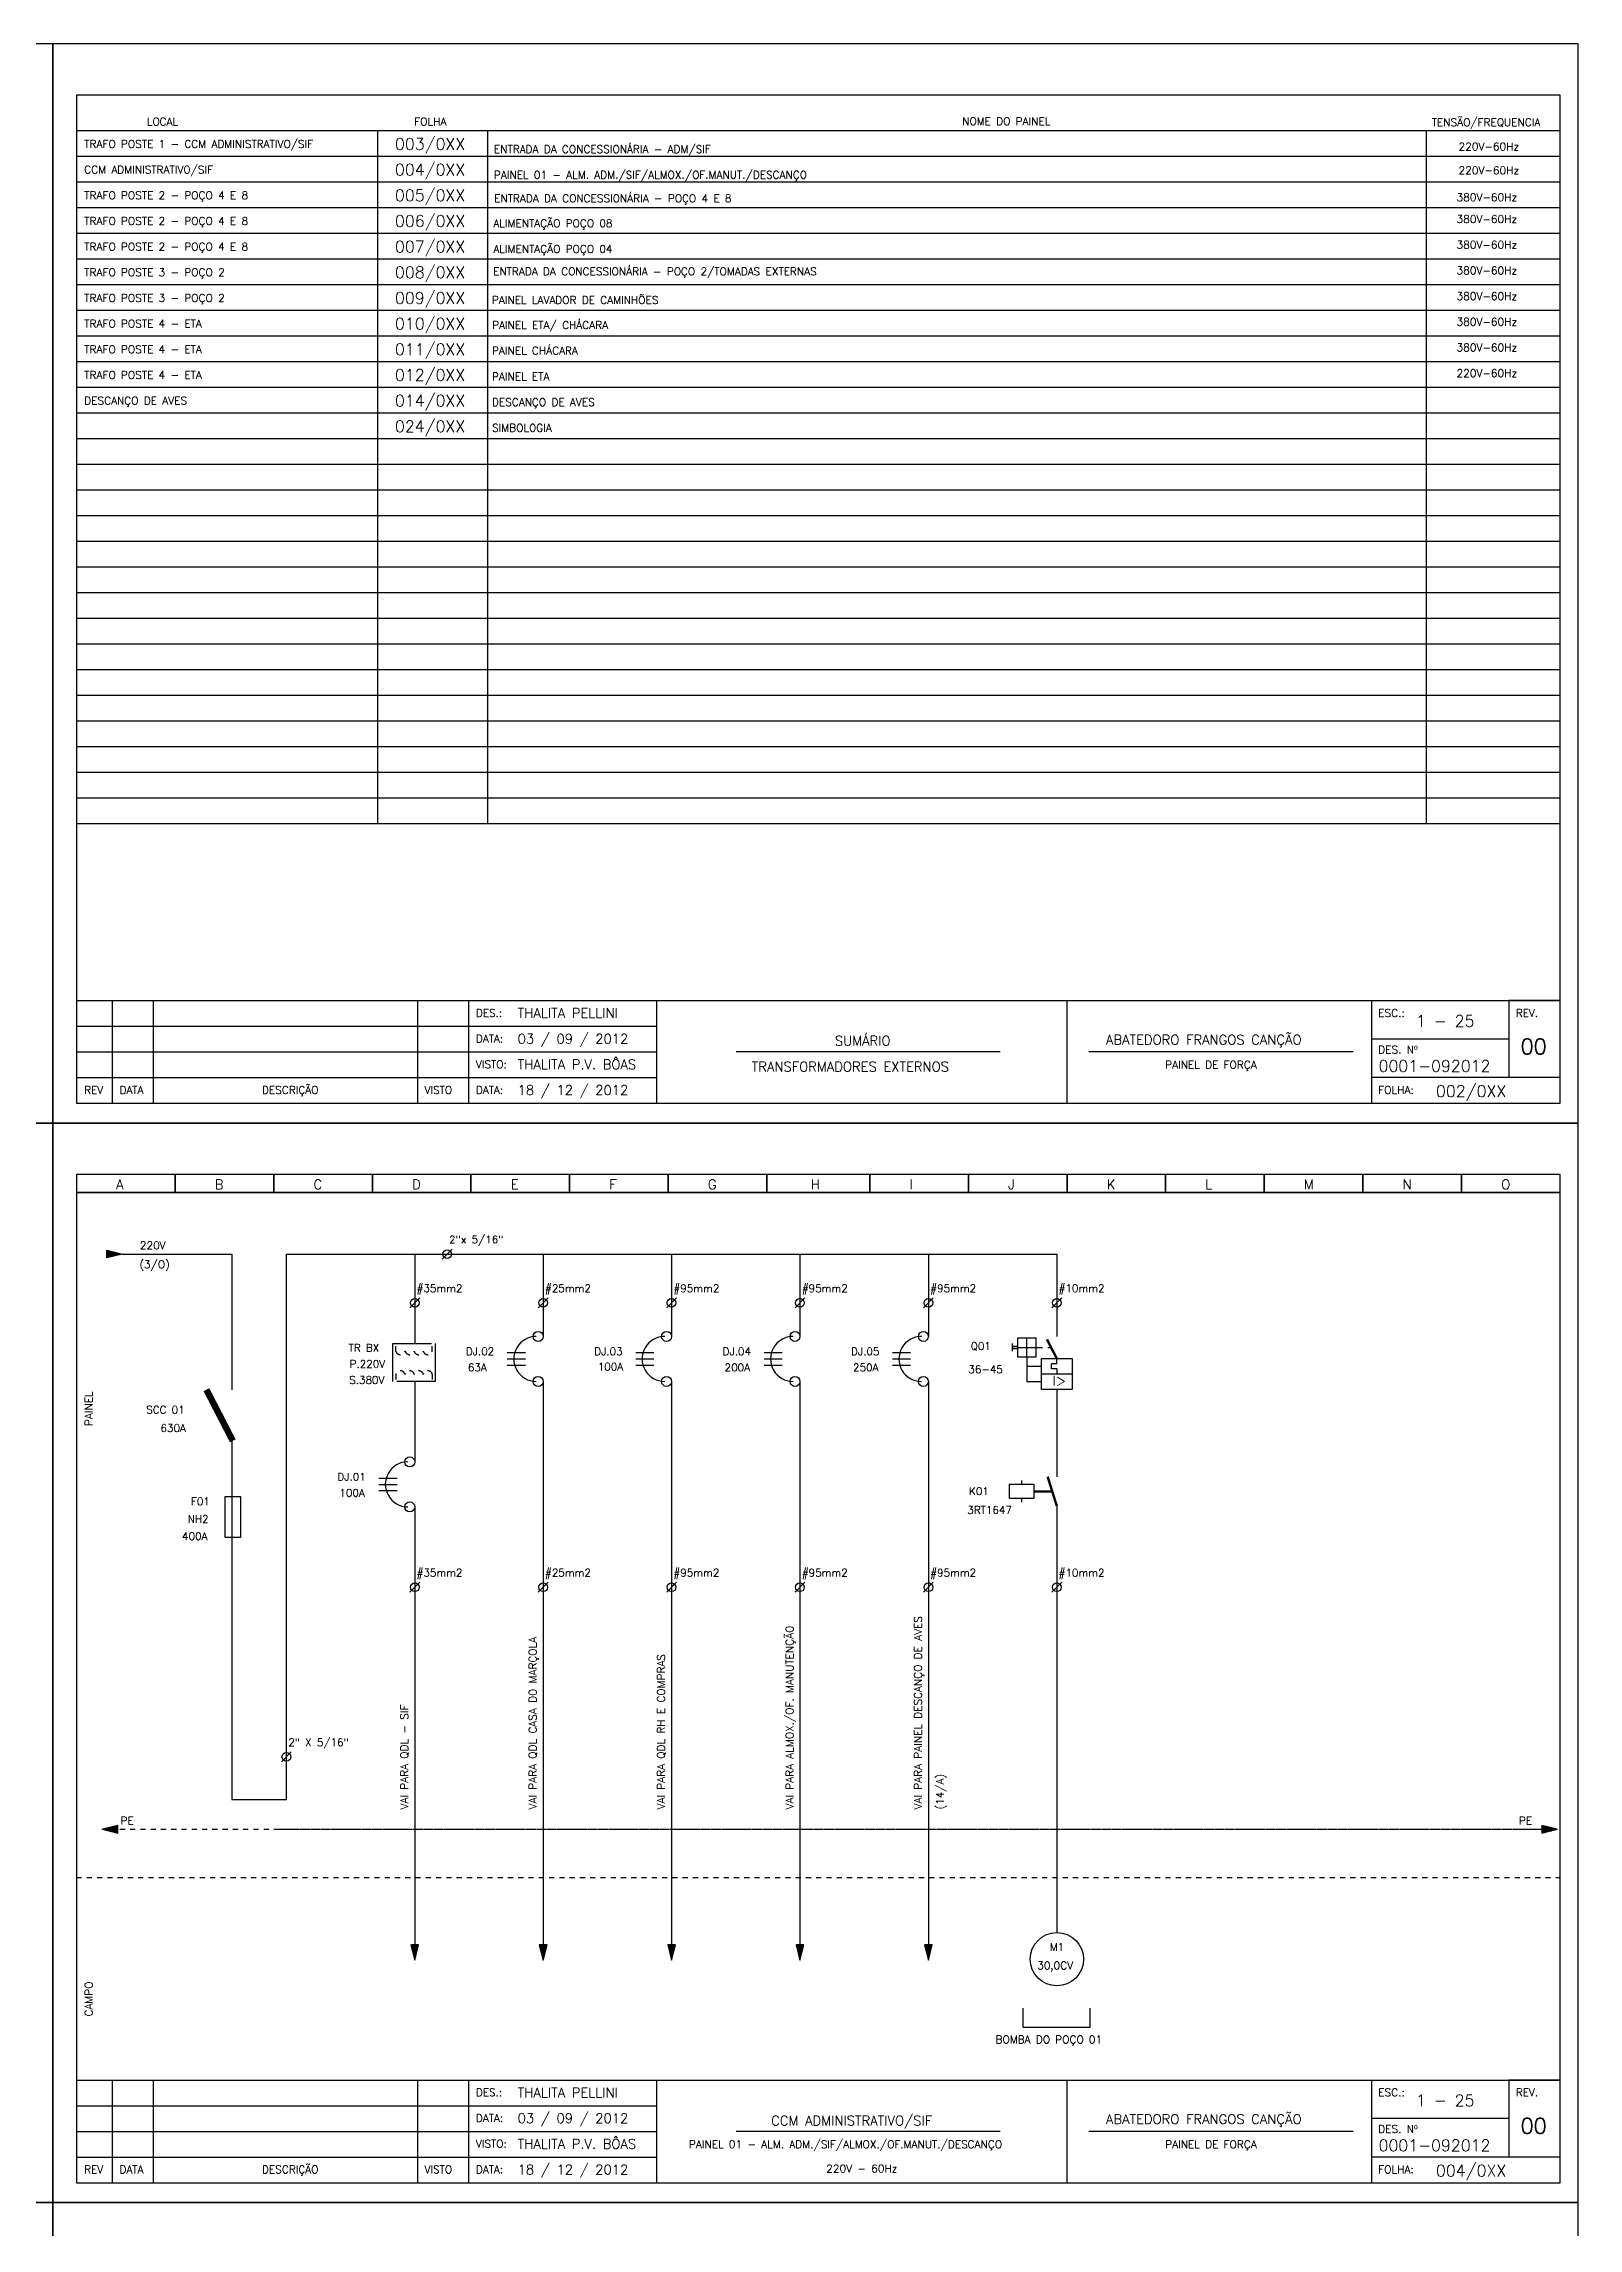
# Model space of a CAD drawing. Header units: millimetres. Extents: x 1974 to 2099, y 1386 to 1555.
# Drawn here: x 2003.63 to 2033.51, y 1512.13 to 1554.68 of the extents above; entities that cross this region are included whole.
import ezdxf

# ---------------------------------------------------------------- set-up
doc = ezdxf.new("R2010")
doc.units = ezdxf.units.MM
for name, pattern in [('DASHDOT2', [0.5, 0.25, -0.125, 0, -0.125]), ('DASHED', [0.75, 0.5, -0.25]), ('HIDDEN2', [0.1875, 0.125, -0.0625]), ('JIS_02_0.7', [1.35, 0.75, -0.6])]:
    doc.linetypes.add(name, pattern=pattern)
for name, color, linetype in [('1', 5, 'Continuous'), ('ALIMENTAÇÃO', 6, 'Continuous'), ('COMPONENTES', 7, 'Continuous'), ('CONECTOR_SAK', 2, 'Continuous'), ('DISJUNTOR', 5, 'Continuous'), ('EQUIPAMENTOS', 5, 'Continuous'), ('LUMINARIA', 5, 'Continuous'), ('MARGEM', 1, 'Continuous'), ('medidas', 251, 'Continuous'), ('MOTORES', 5, 'Continuous'), ('PAINEL', 7, 'Continuous'), ('TERRA', 3, 'DASHED'), ('TEXTO', 4, 'Continuous'), ('TEXTO_2', 5, 'Continuous'), ('TIMBRE', 7, 'Continuous')]:
    doc.layers.add(name, color=color, linetype=linetype)
doc.styles.add('REGUA60', font='romans.shx', dxfattribs={"height": 2})
doc.styles.add('ROMANC', font='romanc.shx', dxfattribs={"height": 0.55})
doc.styles.add('ROMANS', font='romans.shx', dxfattribs={"height": 37})

msp = doc.modelspace()

# ---------------------------------------------------------------- hatches: boundary and pattern name
at = {"layer": 'EQUIPAMENTOS'}
for points in [[(2004.858, 1531.034), (2005.158, 1531.109), (2004.858, 1531.184)], [(2010.778, 1517.654), (2010.853, 1517.354), (2010.928, 1517.654)], [(2013.278, 1517.654), (2013.353, 1517.354), (2013.428, 1517.654)], [(2015.778, 1517.654), (2015.853, 1517.354), (2015.928, 1517.654)], [(2018.278, 1517.654), (2018.353, 1517.354), (2018.428, 1517.654)], [(2020.778, 1517.654), (2020.853, 1517.354), (2020.928, 1517.654)]]:
    msp.add_hatch(color=256, dxfattribs=at).paths.add_polyline_path(points)
at = {"layer": 'TERRA'}
h = msp.add_hatch(dxfattribs=at)
h.set_pattern_fill('ANSI31', color=256, scale=0.004, angle=180, style=0)
h.set_pattern_definition([(225, (2062.02565715, 1568.52584864), (0.0003535533906, -0.0003535533906), [])])
h.paths.add_polyline_path([(2004.771, 1519.906), (2005.071, 1519.906), (2005.071, 1519.981)])
h.paths.add_polyline_path([(2005.071, 1519.831), (2005.071, 1519.906), (2004.771, 1519.906)])
h = msp.add_hatch(dxfattribs=at)
h.set_pattern_fill('ANSI31', color=256, scale=0.004, style=0)
h.set_pattern_definition([(45, (1975.8419275, 1471.2862611), (-0.0003535533906, 0.0003535533906), [])])
h.paths.add_polyline_path([(2033.096, 1519.906), (2032.796, 1519.906), (2032.796, 1519.831)])
h.paths.add_polyline_path([(2032.796, 1519.981), (2032.796, 1519.906), (2033.096, 1519.906)])

# ---------------------------------------------------------------- linework, layer by layer
for p, q in [((2033.152, 1536.047), (2032.152, 1536.047)), ((2012.655, 1529.19), (2013.008, 1529.19)), ((2012.655, 1529.067), (2013.008, 1529.067)), ((2012.655, 1528.944), (2013.008, 1528.944)), ((2015.155, 1529.19), (2015.508, 1529.19)), ((2015.155, 1529.067), (2015.508, 1529.067)), ((2015.155, 1528.944), (2015.508, 1528.944)), ((2017.655, 1529.19), (2018.008, 1529.19)), ((2017.655, 1529.067), (2018.008, 1529.067)), ((2017.655, 1528.944), (2018.008, 1528.944)), ((2020.155, 1529.19), (2020.508, 1529.19)), ((2020.155, 1529.067), (2020.508, 1529.067)), ((2020.155, 1528.944), (2020.508, 1528.944)), ((2010.155, 1526.747), (2010.508, 1526.747)), ((2010.155, 1526.624), (2010.508, 1526.624)), ((2010.155, 1526.502), (2010.508, 1526.502)), ((2022.698, 1516.055), (2022.698, 1516.419)), ((2024.005, 1516.055), (2024.005, 1516.419)), ((2022.698, 1516.055), (2024.005, 1516.055)), ((2033.152, 1515.022), (2032.152, 1515.022))]:
    msp.add_line(p, q)
at = {"layer": '1'}
for p, q in [((2022.485, 1529.365), (2022.485, 1529.219)), ((2022.589, 1529.311), (2022.485, 1529.311)), ((2022.485, 1529.311), (2022.589, 1529.311)), ((2022.485, 1529.269), (2022.589, 1529.269)), ((2022.953, 1529.472), (2022.589, 1529.472)), ((2022.589, 1529.472), (2022.589, 1529.108)), ((2022.589, 1529.29), (2022.953, 1529.29)), ((2022.771, 1529.108), (2022.771, 1529.472)), ((2022.953, 1529.108), (2022.953, 1529.472)), ((2022.589, 1529.108), (2022.953, 1529.108))]:
    msp.add_line(p, q, dxfattribs=at)
at = {"layer": 'ALIMENTAÇÃO'}
for p, q in [((2007.294, 1531.109), (2007.294, 1528.468)), ((2008.353, 1520.486), (2008.353, 1531.109)), ((2007.294, 1527.507), (2007.294, 1520.486)), ((2007.294, 1520.486), (2008.353, 1520.486))]:
    msp.add_line(p, q, dxfattribs=at)
at = {"layer": 'ALIMENTAÇÃO', "color": 6}
for p, q in [((2010.853, 1531.109), (2010.853, 1529.367)), ((2013.353, 1531.109), (2013.353, 1529.505)), ((2015.853, 1531.109), (2015.853, 1529.505)), ((2018.353, 1531.109), (2018.353, 1529.505)), ((2020.853, 1531.109), (2020.853, 1529.505)), ((2023.353, 1531.109), (2023.353, 1529.505)), ((2010.853, 1528.629), (2010.853, 1527.063)), ((2013.353, 1528.631), (2013.353, 1517.654)), ((2015.853, 1528.632), (2015.853, 1517.654)), ((2018.353, 1528.629), (2018.353, 1517.654)), ((2020.853, 1528.631), (2020.853, 1517.654)), ((2023.353, 1528.474), (2023.353, 1526.772)), ((2010.853, 1526.186), (2010.853, 1517.654)), ((2023.353, 1526.204), (2023.353, 1517.896))]:
    msp.add_line(p, q, dxfattribs=at)
at = {"layer": 'COMPONENTES', "color": 0, "linetype": 'HIDDEN2'}
for p, q in [((2011.195, 1529.22), (2011.195, 1529.319)), ((2011.195, 1528.767), (2011.195, 1528.668))]:
    msp.add_line(p, q, dxfattribs=at)
for centre, start, end in [((2011.107, 1529.239), 192.4164, 347.5833), ((2011.107, 1528.748), 12.4167, 167.5836)]:
    msp.add_arc(centre, 0.0893, start, end, dxfattribs=at)
at = {"layer": 'CONECTOR_SAK'}
for p, q in [((2011.58, 1531.206), (2011.39, 1531.013)), ((2010.949, 1530.256), (2010.758, 1530.064)), ((2013.449, 1530.256), (2013.258, 1530.064)), ((2015.949, 1530.256), (2015.758, 1530.064)), ((2018.449, 1530.256), (2018.258, 1530.064)), ((2020.949, 1530.256), (2020.758, 1530.064)), ((2023.449, 1530.256), (2023.258, 1530.064)), ((2010.949, 1524.716), (2010.758, 1524.523)), ((2013.449, 1524.716), (2013.258, 1524.523)), ((2015.949, 1524.716), (2015.758, 1524.523)), ((2018.449, 1524.716), (2018.258, 1524.523)), ((2020.949, 1524.716), (2020.758, 1524.523)), ((2023.449, 1524.716), (2023.258, 1524.523)), ((2008.448, 1521.413), (2008.258, 1521.22))]:
    msp.add_line(p, q, dxfattribs=at)
for centre in [(2011.485, 1531.109), (2010.853, 1530.16), (2013.353, 1530.16), (2015.853, 1530.16), (2018.353, 1530.16), (2020.853, 1530.16), (2023.353, 1530.16), (2010.853, 1524.619), (2013.353, 1524.619), (2015.853, 1524.619), (2018.353, 1524.619), (2020.853, 1524.619), (2023.353, 1524.619), (2008.353, 1521.316)]:
    msp.add_circle(centre, 0.0846, dxfattribs=at)
at = {"layer": 'DISJUNTOR', "linetype": 'HIDDEN2'}
msp.add_line((2022.953, 1529.29), (2023.253, 1529.29), dxfattribs=at)
at = {"layer": 'DISJUNTOR'}
for p, q in [((2022.771, 1529.108), (2022.771, 1528.622)), ((2023.053, 1528.922), (2022.771, 1528.922)), ((2023.354, 1528.974), (2023.253, 1528.974)), ((2023.253, 1528.874), (2023.253, 1528.974)), ((2023.353, 1528.874), (2023.253, 1528.874)), ((2023.353, 1528.874), (2023.353, 1528.774)), ((2023.354, 1528.974), (2023.354, 1529.074)), ((2023.053, 1528.622), (2022.771, 1528.622)), ((2023.054, 1528.774), (2023.654, 1528.774))]:
    msp.add_line(p, q, dxfattribs=at)
for points, const_width in [([(2023.354, 1529.074), (2023.161, 1529.448)], 0.0472), ([(2007.311, 1527.472), (2006.797, 1528.468)], 0.126)]:
    msp.add_lwpolyline(points, dxfattribs=dict(at, const_width=const_width))
msp.add_lwpolyline([(2023.054, 1529.074), (2023.654, 1529.074), (2023.654, 1528.474), (2023.054, 1528.474)], close=True, dxfattribs=at)
for centre in [(2013.256, 1529.505), (2015.756, 1529.505), (2018.256, 1529.505), (2020.756, 1529.505), (2013.256, 1528.629), (2015.756, 1528.629), (2018.256, 1528.629), (2020.756, 1528.629), (2010.756, 1527.062), (2010.756, 1526.186)]:
    msp.add_circle(centre, 0.097, dxfattribs=at)
for centre in [(2013.218, 1529.067), (2015.718, 1529.067), (2018.218, 1529.067), (2020.718, 1529.067), (2010.718, 1526.624)]:
    msp.add_arc(centre, 0.438, 89.8656, 270.134, dxfattribs=at)
at = {"layer": 'EQUIPAMENTOS'}
for p, q in [((2005.158, 1531.109), (2007.294, 1531.109)), ((2008.353, 1531.109), (2023.353, 1531.109)), ((2022.671, 1526.628), (2022.671, 1526.7)), ((2022.671, 1526.278), (2022.671, 1526.349)), ((2022.909, 1526.498), (2023.261, 1526.498)), ((2022.909, 1526.478), (2023.267, 1526.478))]:
    msp.add_line(p, q, dxfattribs=at)
for points in [[(2004.858, 1531.184), (2005.158, 1531.109), (2004.858, 1531.034), (2004.858, 1531.184)], [(2010.778, 1517.654), (2010.853, 1517.354), (2010.928, 1517.654), (2010.778, 1517.654)], [(2013.278, 1517.654), (2013.353, 1517.354), (2013.428, 1517.654), (2013.278, 1517.654)], [(2015.778, 1517.654), (2015.853, 1517.354), (2015.928, 1517.654), (2015.778, 1517.654)], [(2018.278, 1517.654), (2018.353, 1517.354), (2018.428, 1517.654), (2018.278, 1517.654)], [(2020.778, 1517.654), (2020.853, 1517.354), (2020.928, 1517.654), (2020.778, 1517.654)]]:
    msp.add_lwpolyline(points, dxfattribs=at)
at = {"layer": 'EQUIPAMENTOS', "linetype": 'JIS_02_0.7'}
msp.add_lwpolyline([(2010.429, 1529.367), (2011.252, 1529.367), (2011.252, 1528.629), (2010.429, 1528.629)], close=True, dxfattribs=at)
at = {"layer": 'EQUIPAMENTOS', "const_width": 0.0472}
msp.add_lwpolyline([(2023.353, 1526.204), (2023.175, 1526.773)], dxfattribs=at)
at = {"layer": 'EQUIPAMENTOS'}
for points in [[(2007.161, 1526.391), (2007.461, 1526.391), (2007.461, 1525.591), (2007.161, 1525.591)], [(2022.433, 1526.349), (2022.433, 1526.628), (2022.909, 1526.628), (2022.909, 1526.349)]]:
    msp.add_lwpolyline(points, close=True, dxfattribs=at)
at = {"layer": 'LUMINARIA', "color": 0, "linetype": 'HIDDEN2'}
for p, q in [((2010.485, 1529.22), (2010.485, 1529.319)), ((2010.485, 1528.767), (2010.485, 1528.668))]:
    msp.add_line(p, q, dxfattribs=at)
for centre, start, end in [((2010.572, 1529.239), 192.4167, 347.5836), ((2010.572, 1528.748), 12.4164, 167.5833), ((2010.755, 1529.239), 192.4167, 347.5836), ((2010.755, 1528.748), 12.4164, 167.5833), ((2010.929, 1529.239), 192.4164, 347.5833), ((2010.929, 1528.748), 12.4167, 167.5836)]:
    msp.add_arc(centre, 0.0893, start, end, dxfattribs=at)
at = {"layer": 'MARGEM', "color": 7}
for points in [[(1974.106, 1533.659), (2003.806, 1533.659), (2003.806, 1554.684), (1974.106, 1554.684)], [(2003.806, 1533.659), (2033.506, 1533.659), (2033.506, 1554.684), (2003.806, 1554.684)], [(1974.106, 1512.634), (2003.806, 1512.634), (2003.806, 1533.659), (1974.106, 1533.659)], [(2003.806, 1512.634), (2033.506, 1512.634), (2033.506, 1533.659), (2003.806, 1533.659)], [(1974.106, 1491.609), (2003.806, 1491.609), (2003.806, 1512.634), (1974.106, 1512.634)], [(2003.806, 1491.609), (2033.506, 1491.609), (2033.506, 1512.634), (2003.806, 1512.634)]]:
    msp.add_lwpolyline(points, close=True, dxfattribs=at)
at = {"layer": 'medidas'}
for p, q in [((2030.542, 1552.995), (2030.542, 1542.995)), ((2030.542, 1542.995), (2030.542, 1539.495))]:
    msp.add_line(p, q, dxfattribs=at)
at = {"layer": 'MOTORES'}
msp.add_circle((2023.355, 1517.376), 0.519, dxfattribs=at)
at = {"layer": 'PAINEL', "color": 12, "linetype": 'HIDDEN2', "ltscale": 0.005}
msp.add_line((2004.268, 1518.966), (2033.152, 1518.966), dxfattribs=at)
at = {"layer": 'TERRA', "linetype": 'DASHDOT2', "ltscale": 0.0025}
for p, q in [((2005.112, 1519.906), (2032.796, 1519.906)), ((2005.112, 1519.906), (2032.796, 1519.906)), ((2008.223, 1519.906), (2033.096, 1519.906))]:
    msp.add_line(p, q, dxfattribs=at)
at = {"layer": 'TERRA'}
for points in [[(2005.071, 1519.981), (2004.771, 1519.906), (2005.071, 1519.831), (2005.071, 1519.981)], [(2005.071, 1519.981), (2004.771, 1519.906), (2005.071, 1519.831), (2005.071, 1519.981)], [(2032.796, 1519.831), (2033.096, 1519.906), (2032.796, 1519.981), (2032.796, 1519.831)], [(2032.796, 1519.831), (2033.096, 1519.906), (2032.796, 1519.981), (2032.796, 1519.831)]]:
    msp.add_lwpolyline(points, dxfattribs=at)
at = {"layer": 'TIMBRE', "color": 12}
for p, q in [((2004.268, 1553.684), (2004.268, 1534.047)), ((2033.152, 1553.684), (2004.268, 1553.684)), ((2033.152, 1534.047), (2033.152, 1553.684)), ((2004.268, 1534.047), (2033.152, 1534.047)), ((2033.152, 1532.659), (2004.268, 1532.659))]:
    msp.add_line(p, q, dxfattribs=at)
at = {"layer": 'TIMBRE'}
for p, q in [((2004.268, 1552.995), (2033.152, 1552.995)), ((2010.134, 1542.995), (2010.134, 1552.995)), ((2012.279, 1539.495), (2012.279, 1552.995)), ((2004.268, 1552.495), (2033.152, 1552.495)), ((2004.268, 1551.995), (2033.152, 1551.995)), ((2004.268, 1551.495), (2033.152, 1551.495)), ((2004.268, 1550.995), (2033.152, 1550.995)), ((2004.268, 1550.495), (2033.152, 1550.495)), ((2004.268, 1549.995), (2033.152, 1549.995)), ((2004.268, 1549.495), (2033.152, 1549.495)), ((2004.268, 1548.995), (2033.152, 1548.995)), ((2004.268, 1548.495), (2033.152, 1548.495)), ((2004.268, 1547.995), (2033.152, 1547.995)), ((2004.268, 1547.495), (2033.152, 1547.495)), ((2004.268, 1547.495), (2033.152, 1547.495)), ((2004.268, 1546.995), (2033.152, 1546.995)), ((2004.268, 1546.495), (2033.152, 1546.495)), ((2004.268, 1545.995), (2033.152, 1545.995)), ((2004.268, 1545.495), (2033.152, 1545.495)), ((2004.268, 1544.995), (2033.152, 1544.995)), ((2004.268, 1544.495), (2033.152, 1544.495)), ((2004.268, 1543.995), (2033.152, 1543.995)), ((2004.268, 1543.495), (2033.152, 1543.495)), ((2004.268, 1543.495), (2033.152, 1543.495)), ((2004.268, 1542.995), (2033.152, 1542.995)), ((2010.134, 1539.495), (2010.134, 1542.995)), ((2004.268, 1542.495), (2033.152, 1542.495)), ((2004.268, 1541.995), (2033.152, 1541.995)), ((2004.268, 1541.495), (2033.152, 1541.495)), ((2004.268, 1540.995), (2033.152, 1540.995)), ((2004.268, 1540.495), (2033.152, 1540.495)), ((2004.268, 1539.995), (2033.152, 1539.995)), ((2004.268, 1539.495), (2033.152, 1539.495)), ((2004.268, 1536.047), (2033.152, 1536.047)), ((2004.968, 1534.047), (2004.968, 1536.047)), ((2005.768, 1534.047), (2005.768, 1536.047)), ((2010.906, 1536.047), (2010.906, 1534.047)), ((2011.906, 1534.047), (2011.906, 1536.047)), ((2015.559, 1536.047), (2015.559, 1534.047)), ((2023.549, 1536.047), (2023.549, 1534.047)), ((2029.477, 1536.047), (2029.477, 1534.047)), ((2032.152, 1536.047), (2032.152, 1534.547)), ((2004.268, 1535.547), (2015.559, 1535.547)), ((2032.152, 1535.297), (2029.477, 1535.297)), ((2004.268, 1535.047), (2015.559, 1535.047)), ((2022.253, 1535.047), (2017.109, 1535.047)), ((2029.124, 1535.047), (2023.98, 1535.047)), ((2004.268, 1534.547), (2015.559, 1534.547)), ((2033.152, 1534.547), (2029.477, 1534.547)), ((2004.268, 1515.022), (2033.152, 1515.022)), ((2004.968, 1513.022), (2004.968, 1515.022)), ((2005.768, 1513.022), (2005.768, 1515.022)), ((2010.906, 1515.022), (2010.906, 1513.022)), ((2011.906, 1513.022), (2011.906, 1515.022)), ((2015.559, 1515.022), (2015.559, 1513.022)), ((2023.549, 1515.022), (2023.549, 1513.022)), ((2029.477, 1515.022), (2029.477, 1513.022)), ((2032.152, 1515.022), (2032.152, 1513.522)), ((2004.268, 1514.522), (2015.559, 1514.522)), ((2004.268, 1514.022), (2015.559, 1514.022)), ((2022.253, 1514.022), (2017.109, 1514.022)), ((2029.124, 1514.022), (2023.98, 1514.022)), ((2032.152, 1514.272), (2029.477, 1514.272)), ((2004.268, 1513.522), (2015.559, 1513.522)), ((2033.152, 1513.522), (2029.477, 1513.522))]:
    msp.add_line(p, q, dxfattribs=at)
at = {"layer": 'TIMBRE', "color": 12}
for points in [[(2004.268, 1532.309), (2006.188, 1532.309), (2006.188, 1532.659), (2004.268, 1532.659)], [(2006.188, 1532.309), (2008.108, 1532.309), (2008.108, 1532.659), (2006.188, 1532.659)], [(2008.108, 1532.309), (2010.028, 1532.309), (2010.028, 1532.659), (2008.108, 1532.659)], [(2010.028, 1532.309), (2011.948, 1532.309), (2011.948, 1532.659), (2010.028, 1532.659)], [(2011.948, 1532.309), (2013.868, 1532.309), (2013.868, 1532.659), (2011.948, 1532.659)], [(2013.868, 1532.309), (2015.788, 1532.309), (2015.788, 1532.659), (2013.868, 1532.659)], [(2015.788, 1532.309), (2017.708, 1532.309), (2017.708, 1532.659), (2015.788, 1532.659)], [(2017.708, 1532.309), (2019.712, 1532.309), (2019.712, 1532.659), (2017.708, 1532.659)], [(2019.712, 1532.309), (2021.632, 1532.309), (2021.632, 1532.659), (2019.712, 1532.659)], [(2021.632, 1532.309), (2023.552, 1532.309), (2023.552, 1532.659), (2021.632, 1532.659)], [(2023.552, 1532.309), (2025.472, 1532.309), (2025.472, 1532.659), (2023.552, 1532.659)], [(2025.472, 1532.309), (2027.392, 1532.309), (2027.392, 1532.659), (2025.472, 1532.659)], [(2027.392, 1532.309), (2029.312, 1532.309), (2029.312, 1532.659), (2027.392, 1532.659)], [(2029.312, 1532.309), (2031.232, 1532.309), (2031.232, 1532.659), (2029.312, 1532.659)], [(2031.232, 1532.309), (2033.152, 1532.309), (2033.152, 1532.659), (2031.232, 1532.659)], [(2004.268, 1513.022), (2033.152, 1513.022), (2033.152, 1532.309), (2004.268, 1532.309)]]:
    msp.add_lwpolyline(points, close=True, dxfattribs=at)

# ---------------------------------------------------------------- texts
at = {"style": 'ROMANS'}
for s, p in [('ENTRADA DA CONCESSIONÁRIA - ADM/SIF', (2012.395, 1552.555)), ('220V-60Hz', (2031.176, 1552.606)), ('PAINEL 01 - ALM. ADM./SIF/ALMOX./OF.MANUT./DESCANÇO', (2012.395, 1552.055)), ('220V-60Hz', (2031.176, 1552.141)), ('ENTRADA DA CONCESSIONÁRIA - POÇO 4 E 8', (2012.399, 1551.596)), ('380V-60Hz', (2031.137, 1551.618)), ('ALIMENTAÇÃO POÇO 08', (2012.384, 1551.111)), ('380V-60Hz', (2031.137, 1551.192)), ('ALIMENTAÇÃO POÇO 04', (2012.384, 1550.611)), ('380V-60Hz', (2031.137, 1550.692)), ('ENTRADA DA CONCESSIONÁRIA - POÇO 2/TOMADAS EXTERNAS', (2012.379, 1550.173)), ('380V-60Hz', (2031.137, 1550.192)), ('PAINEL LAVADOR DE CAMINHÕES', (2012.356, 1549.615)), ('380V-60Hz', (2031.137, 1549.692)), ('PAINEL ETA/ CHÁCARA', (2012.359, 1549.128)), ('380V-60Hz', (2031.137, 1549.192)), ('PAINEL CHÁCARA', (2012.358, 1548.63)), ('380V-60Hz', (2031.137, 1548.692)), ('PAINEL ETA', (2012.358, 1548.127)), ('220V-60Hz', (2031.137, 1548.192)), ('DESCANÇO DE AVES', (2012.358, 1547.627)), ('SIMBOLOGIA', (2012.358, 1547.127)), ('ESC.:', (2029.613, 1535.73)), ('REV.', (2032.289, 1535.73)), ('PAINEL DE FORÇA', (2025.464, 1534.721)), ('DES. Nº', (2029.613, 1535.017)), ('FOLHA:', (2029.613, 1534.23)), ('ESC.:', (2029.613, 1514.705)), ('REV.', (2032.289, 1514.705)), ('DES. Nº', (2029.613, 1513.992)), ('PAINEL 01 - ALM. ADM./SIF/ALMOX./OF.MANUT./DESCANÇO', (2016.192, 1513.696)), ('PAINEL DE FORÇA', (2025.464, 1513.696)), ('220V - 60Hz', (2018.866, 1513.223)), ('FOLHA:', (2029.613, 1513.205))]:
    msp.add_text(s, height=0.15, dxfattribs=at).set_placement(p)
at = {"layer": 'TEXTO'}
for s, height, style, p in [('LOCAL', 0.15, 'ROMANS', (2005.636, 1553.089)), ('FOLHA', 0.15, 'ROMANS', (2010.845, 1553.092)), ('NOME DO PAINEL', 0.15, 'ROMANS', (2021.511, 1553.099)), ('TENSÃO/FREQUENCIA', 0.15, 'ROMANS', (2030.652, 1553.079)), ('TRAFO POSTE 1 - CCM ADMINISTRATIVO/SIF', 0.15, 'ROMANS', (2004.42, 1552.656)), ('CCM ADMINISTRATIVO/SIF', 0.15, 'ROMANS', (2004.42, 1552.156)), ('TRAFO POSTE 2 - POÇO 4 E 8', 0.15, 'ROMANS', (2004.42, 1551.656)), ('TRAFO POSTE 2 - POÇO 4 E 8', 0.15, 'ROMANS', (2004.42, 1551.156)), ('TRAFO POSTE 2 - POÇO 4 E 8', 0.15, 'ROMANS', (2004.42, 1550.656)), ('TRAFO POSTE 3 - POÇO 2', 0.15, 'ROMANS', (2004.42, 1550.156)), ('TRAFO POSTE 3 - POÇO 2', 0.15, 'ROMANS', (2004.42, 1549.656)), ('TRAFO POSTE 4 - ETA', 0.15, 'ROMANS', (2004.42, 1549.156)), ('TRAFO POSTE 4 - ETA', 0.15, 'ROMANS', (2004.42, 1548.656)), ('TRAFO POSTE 4 - ETA', 0.15, 'ROMANS', (2004.42, 1548.156)), ('DESCANÇO DE AVES', 0.15, 'ROMANS', (2004.42, 1547.656)), ('THALITA PELLINI', 0.1875, 'ROMANS', (2012.857, 1535.71)), ('03 / 09 / 2012', 0.1875, 'ROMANS', (2012.857, 1535.21)), ('THALITA P.V. BÔAS', 0.1875, 'ROMANS', (2012.857, 1534.71)), ('18 / 12 / 2012', 0.1875, 'ROMANS', (2012.857, 1534.21)), ('A', 0.188, 'ROMANS', (2005.041, 1532.372)), ('B', 0.188, 'ROMANS', (2006.961, 1532.372)), ('C', 0.188, 'ROMANS', (2008.881, 1532.372)), ('D', 0.188, 'ROMANS', (2010.801, 1532.372)), ('E', 0.188, 'ROMANS', (2012.721, 1532.372)), ('F', 0.188, 'ROMANS', (2014.641, 1532.372)), ('G', 0.188, 'ROMANS', (2016.561, 1532.372)), ('H', 0.188, 'ROMANS', (2018.565, 1532.372)), ('I', 0.188, 'ROMANS', (2020.485, 1532.372)), ('J', 0.188, 'ROMANS', (2022.405, 1532.372)), ('K', 0.188, 'ROMANS', (2024.325, 1532.372)), ('L', 0.188, 'ROMANS', (2026.245, 1532.372)), ('M', 0.188, 'ROMANS', (2028.165, 1532.372)), ('N', 0.188, 'ROMANS', (2030.085, 1532.372)), ('O', 0.188, 'ROMANS', (2032.005, 1532.372)), ('2"x 5/16"', 0.148, 'ROMANS', (2011.521, 1531.319)), ('(3/O)', 0.15, 'ROMANS', (2005.492, 1530.834)), ('220V', 0.15, 'ROMANS', (2005.501, 1531.203)), ('#35mm2', 0.148, 'ROMANS', (2010.889, 1530.369)), ('#25mm2', 0.148, 'ROMANS', (2013.389, 1530.369)), ('#95mm2', 0.148, 'ROMANS', (2015.889, 1530.369)), ('#95mm2', 0.148, 'ROMANS', (2018.389, 1530.369)), ('#95mm2', 0.148, 'ROMANS', (2020.889, 1530.369)), ('#10mm2', 0.148, 'ROMANS', (2023.389, 1530.369)), ('TR BX', 0.148, 'ROMANS', (2009.565, 1529.21)), ('DJ.02', 0.148, 'ROMANS', (2011.848, 1529.14)), ('DJ.03', 0.148, 'ROMANS', (2014.348, 1529.14)), ('DJ.04', 0.148, 'ROMANS', (2016.848, 1529.14)), ('DJ.05', 0.148, 'ROMANS', (2019.348, 1529.14)), ('Q01', 0.148, 'ROMANS', (2021.677, 1529.244)), ('P.220V', 0.148, 'ROMANS', (2009.585, 1528.896)), ('63A', 0.148, 'ROMANS', (2011.886, 1528.827)), ('100A', 0.148, 'ROMANS', (2014.416, 1528.842)), ('200A', 0.148, 'ROMANS', (2016.886, 1528.827)), ('250A', 0.148, 'ROMANS', (2019.386, 1528.827)), ('36-45', 0.148, 'ROMANS', (2021.631, 1528.791)), ('S.380V', 0.148, 'ROMANS', (2009.577, 1528.583)), ('SCC 01', 0.148, 'ROMANS', (2005.625, 1528.004)), ('630A', 0.148, 'ROMANS', (2005.902, 1527.646)), ('DJ.01', 0.148, 'ROMANS', (2009.348, 1526.697)), ('F01', 0.148, 'ROMANS', (2006.496, 1526.218)), ('100A', 0.148, 'ROMANS', (2009.386, 1526.384)), ('K01', 0.148, 'ROMANS', (2021.644, 1526.417)), ('NH2', 0.148, 'ROMANS', (2006.433, 1525.876)), ('3RT1647', 0.148, 'ROMANS', (2021.611, 1526.051)), ('400A', 0.148, 'ROMANS', (2006.322, 1525.54)), ('#35mm2', 0.148, 'ROMANS', (2010.889, 1524.829)), ('#25mm2', 0.148, 'ROMANS', (2013.389, 1524.829)), ('#95mm2', 0.148, 'ROMANS', (2015.889, 1524.829)), ('#95mm2', 0.148, 'ROMANS', (2018.389, 1524.829)), ('#95mm2', 0.148, 'ROMANS', (2020.889, 1524.829)), ('#10mm2', 0.148, 'ROMANS', (2023.389, 1524.829)), ('2" X 5/16"', 0.148, 'ROMANS', (2008.389, 1521.526)), ('PE', 0.15, 'ROMANS', (2005.124, 1520)), ('PE', 0.15, 'ROMANS', (2032.351, 1520)), ('M1', 0.15, 'REGUA60', (2023.216, 1517.54)), ('30,0CV', 0.15, 'REGUA60', (2022.97, 1517.178)), ('BOMBA DO POÇO 01', 0.15, 'REGUA60', (2022.161, 1515.737)), ('THALITA PELLINI', 0.1875, 'ROMANS', (2012.857, 1514.685)), ('03 / 09 / 2012', 0.1875, 'ROMANS', (2012.857, 1514.185)), ('THALITA P.V. BÔAS', 0.1875, 'ROMANS', (2012.857, 1513.685)), ('18 / 12 / 2012', 0.1875, 'ROMANS', (2012.857, 1513.185))]:
    msp.add_text(s, height=height, dxfattribs=dict(at, style=style)).set_placement(p)
at = {"layer": 'TEXTO', "color": 150, "style": 'ROMANS'}
for s, height, p in [('003/0XX', 0.225, (2010.468, 1552.618)), ('004/0XX', 0.225, (2010.468, 1552.118)), ('005/0XX', 0.225, (2010.468, 1551.618)), ('006/0XX', 0.225, (2010.468, 1551.118)), ('007/0XX', 0.225, (2010.468, 1550.618)), ('008/0XX', 0.225, (2010.468, 1550.118)), ('009/0XX', 0.225, (2010.468, 1549.618)), ('010/0XX', 0.225, (2010.468, 1549.118)), ('011/0XX', 0.225, (2010.468, 1548.618)), ('012/0XX', 0.225, (2010.468, 1548.118)), ('014/0XX', 0.225, (2010.468, 1547.618)), ('024/0XX', 0.225, (2010.468, 1547.118)), ('DES.:', 0.15, (2012.042, 1535.73)), ('1 - 25', 0.225, (2030.347, 1535.537)), ('DATA:', 0.15, (2012.042, 1535.23)), ('00', 0.3, (2032.38, 1535.003)), ('VISTO:', 0.15, (2012.042, 1534.73)), ('0001-092012', 0.225, (2029.617, 1534.661)), ('REV', 0.15, (2004.416, 1534.23)), ('DATA', 0.15, (2005.104, 1534.23)), ('DESCRIÇÃO', 0.15, (2007.88, 1534.23)), ('VISTO', 0.15, (2011.042, 1534.23)), ('DATA:', 0.15, (2012.042, 1534.23)), ('002/0XX', 0.225, (2030.736, 1534.171)), ('DES.:', 0.15, (2012.042, 1514.705)), ('DATA:', 0.15, (2012.042, 1514.205)), ('1 - 25', 0.225, (2030.347, 1514.512)), ('00', 0.3, (2032.38, 1513.978)), ('VISTO:', 0.15, (2012.042, 1513.705)), ('0001-092012', 0.225, (2029.617, 1513.636)), ('REV', 0.15, (2004.416, 1513.205)), ('DATA', 0.15, (2005.104, 1513.205)), ('DESCRIÇÃO', 0.15, (2007.88, 1513.205)), ('VISTO', 0.15, (2011.042, 1513.205)), ('DATA:', 0.15, (2012.042, 1513.205)), ('004/0XX', 0.225, (2030.736, 1513.146))]:
    msp.add_text(s, height=height, dxfattribs=at).set_placement(p)
at = {"layer": 'TEXTO', "style": 'REGUA60'}
for s, p in [('PAINEL', (2004.582, 1527.76)), ('VAI PARA ALMOX./OF. MANUTENÇÃO', (2018.225, 1520.291)), ('VAI PARA PAINEL DESCANÇO DE AVES', (2020.725, 1520.291)), ('VAI PARA QDL CASA DO MARÇOLA', (2013.225, 1520.291)), ('VAI PARA QDL RH E COMPRAS', (2015.725, 1520.291)), ('VAI PARA QDL - SIF ', (2010.725, 1520.291)), ('(14/A)', (2021.154, 1520.291)), ('CAMPO', (2004.582, 1516.259))]:
    msp.add_text(s, height=0.15, rotation=90, dxfattribs=at).set_placement(p)
at = {"layer": 'TEXTO_2'}
for s, height, style, p in [('SUMÁRIO', 0.1875, 'ROMANC', (2019.032, 1535.17)), ('ABATEDORO FRANGOS CANÇÃO', 0.1875, 'ROMANC', (2024.31, 1535.191)), ('TRANSFORMADORES EXTERNOS', 0.1875, 'ROMANC', (2017.413, 1534.666)), ('I>', 0.1927, 'REGUA60', (2023.269, 1528.547)), ('CCM ADMINISTRATIVO/SIF', 0.1875, 'ROMANC', (2017.793, 1514.138)), ('ABATEDORO FRANGOS CANÇÃO', 0.1875, 'ROMANC', (2024.31, 1514.166))]:
    msp.add_text(s, height=height, dxfattribs=dict(at, style=style)).set_placement(p)

doc.saveas('drawing.dxf')
